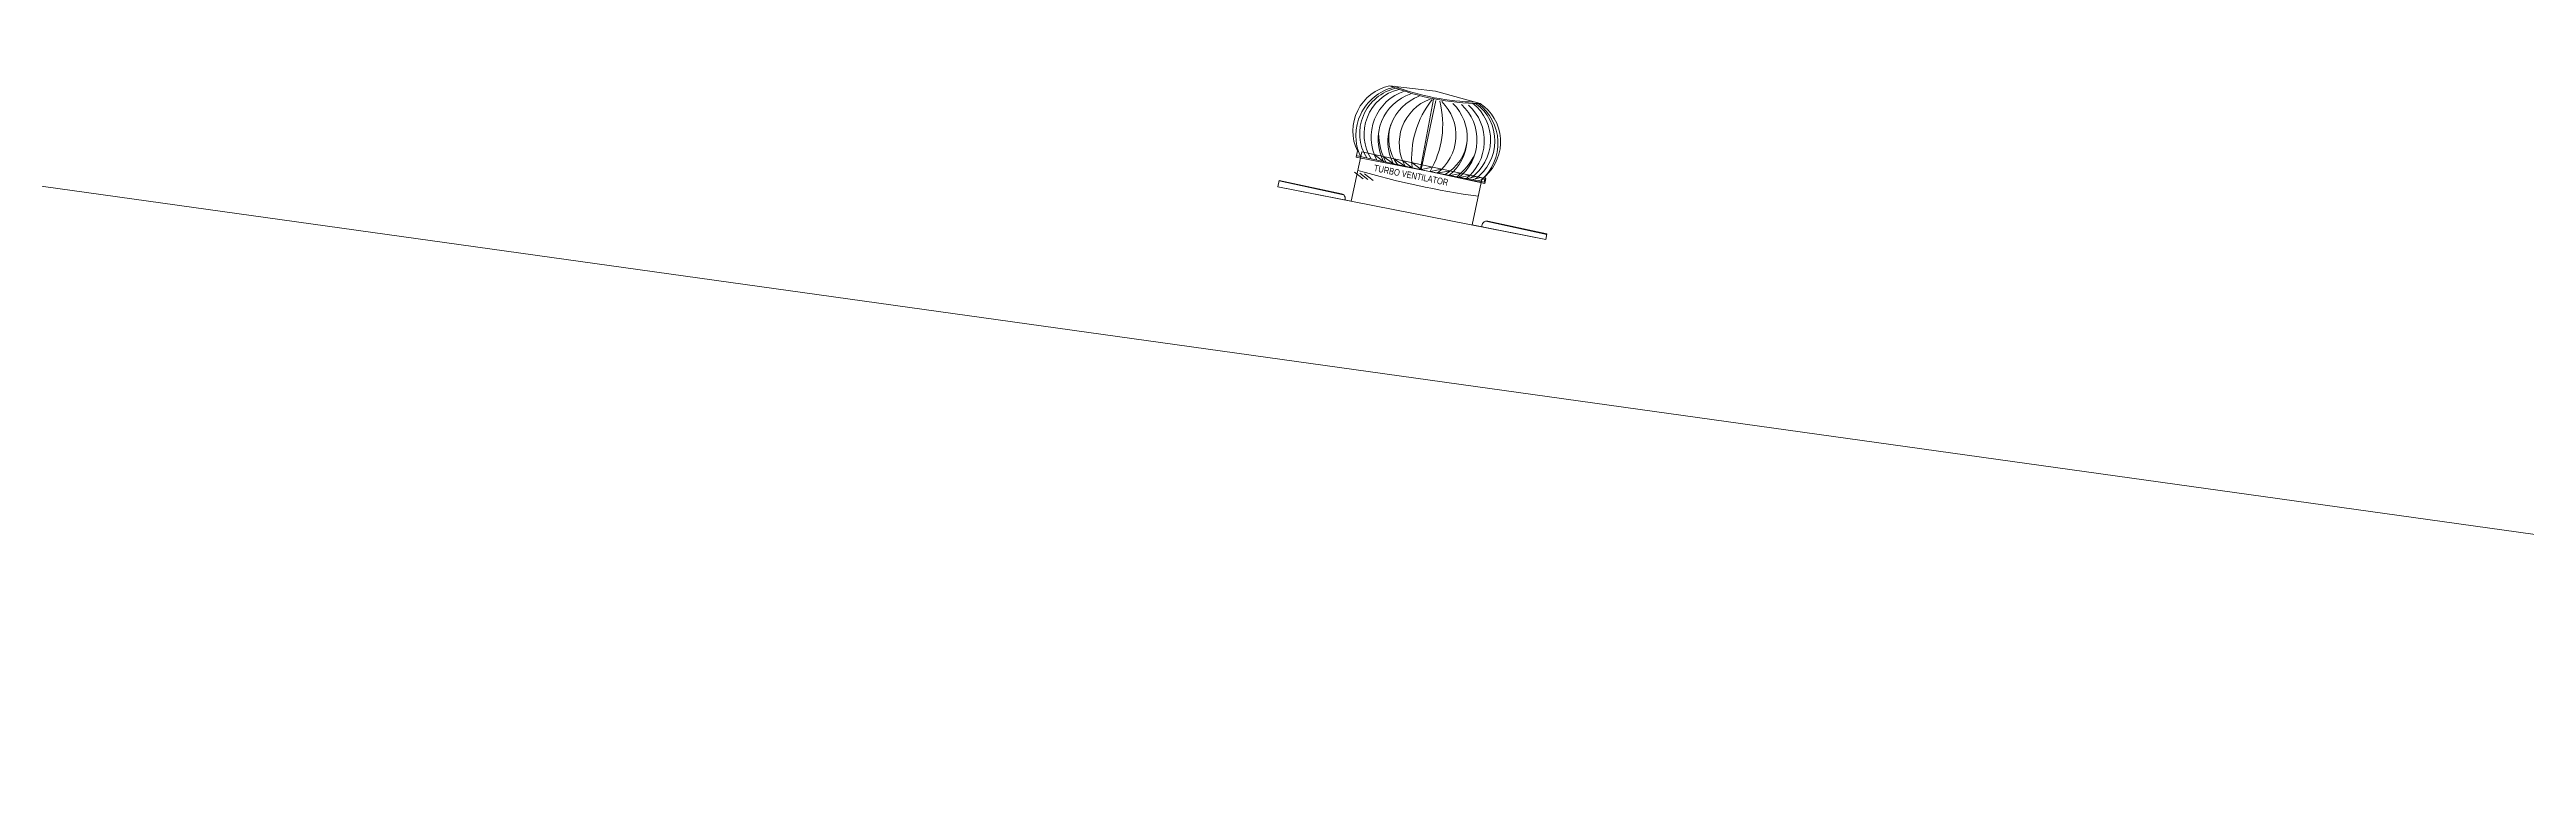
# Model space of a CAD drawing. Header units: metres. Extents: x 1610 to 5629, y 732 to 3974.
# Drawn here: x 1623.94 to 1630.47, y 909.84 to 911.77 of the extents above; entities that cross this region are included whole.
import ezdxf

# ---------------------------------------------------------------- set-up
doc = ezdxf.new("R2010")
doc.units = ezdxf.units.M
doc.header["$MEASUREMENT"] = 0
doc.layers.get('0').update_dxf_attribs({"lineweight": 0})
doc.styles.add('ROMAND', font='swissc.ttf')

msp = doc.modelspace()

# ---------------------------------------------------------------- linework, layer by layer
at = {"color": 7}
msp.add_line((1621.335, 911.7737), (1635.1967, 909.8373), dxfattribs=at)
msp.add_line((1621.335, 911.7737), (1635.1967, 909.8373), dxfattribs=at)
at = {"color": 7, "extrusion": (2.52747e-08, 1.28725e-07, 1)}
for p, q in [((1627.596, 911.6642, 0), (1627.4748, 911.678, 0)), ((1627.59, 911.6431, 0), (1627.5564, 911.4595, 0)), ((1627.5969, 911.6393, 0), (1627.5577, 911.4568, 0)), ((1627.7134, 911.6313, 0), (1627.596, 911.6642, 0)), ((1627.3737, 911.3734), (1627.4016, 911.5036, 0)), ((1627.3897, 911.506, 0), (1627.3866, 911.4901, 0)), ((1627.3866, 911.4901, 0), (1627.7244, 911.424, 0)), ((1627.3894, 911.493, 0), (1627.7259, 911.4206, 0)), ((1627.4016, 911.5036, 0), (1627.7191, 911.4353, 0)), ((1627.4588, 911.4781, 0), (1627.4341, 911.4967, 0)), ((1627.4844, 911.4726, 0), (1627.4578, 911.4916, 0)), ((1627.5154, 911.4659, 0), (1627.4858, 911.4855, 0)), ((1627.534, 911.4619, 0), (1627.5085, 911.4807, 0)), ((1627.1798, 911.4114), (1627.1834, 911.4284, 0)), ((1627.1832, 911.4272, 0), (1627.3527, 911.3907, 0)), ((1627.1834, 911.4284, 0), (1627.3476, 911.393, 0)), ((1627.5577, 911.4568, 0), (1627.533, 911.4754, 0)), ((1627.5577, 911.4568, 0), (1627.5878, 911.4636, 0)), ((1627.5828, 911.4519, 0), (1627.6122, 911.4583, 0)), ((1627.6027, 911.448, 0), (1627.6357, 911.454, 0)), ((1627.6358, 911.4415, 0), (1627.663, 911.4475, 0)), ((1627.6565, 911.4355, 0), (1627.6867, 911.4423, 0)), ((1627.6745, 911.4317, 0), (1627.7024, 911.4389, 0)), ((1627.6889, 911.4286, 0), (1627.7145, 911.4364, 0)), ((1627.6925, 911.3108), (1627.7191, 911.4353, 0)), ((1627.7011, 911.4259, 0), (1627.7287, 911.4333, 0)), ((1627.7244, 911.424, 0), (1627.7275, 911.44, 0)), ((1627.7287, 911.4333, 0), (1627.7259, 911.4206, 0)), ((1627.1798, 911.4114), (1627.3737, 911.3734)), ((1627.8863, 911.2727), (1627.6925, 911.3108)), ((1627.8891, 911.2859, 0), (1627.7282, 911.3209, 0)), ((1627.8894, 911.2871, 0), (1627.7337, 911.3209, 0)), ((1627.8863, 911.2727), (1627.8894, 911.2871, 0))]:
    msp.add_line(p, q, dxfattribs=at)
at = {"color": 7, "extrusion": (4.08961e-06, -5.94148e-07, 1)}
for p, q in [((1627.4046, 911.4329, 0), (1627.3818, 911.4502, 0)), ((1627.4168, 911.4308, 0), (1627.3961, 911.4476, 0)), ((1627.4314, 911.4282, 0), (1627.4083, 911.4455, 0)), ((1627.1798, 911.4114), (1627.8863, 911.2727))]:
    msp.add_line(p, q, dxfattribs=at)
at = {"color": 7, "extrusion": (2.52747e-08, 1.28725e-07, 1)}
for centre, radius, start, end in [((1627.4999, 911.5585, 0.0002), 0.1221, 101.87302, 205.45497), ((1627.517, 911.5466, 0.0002), 0.1314, 104.0708, 204.96057), ((1627.7167, 912.282, 0.0002), 0.6506, 248.17109, 269.7073), ((1627.7167, 912.282, 0.0002), 0.6474, 249.25551, 268.62288), ((1627.5179, 911.5521, 0.0002), 0.1221, 102.36151, 211.8937), ((1627.5295, 911.5504, 0.0002), 0.1221, 104.54711, 212.37117), ((1627.5535, 911.5422, 0.0002), 0.1278, 108.23226, 208.16733), ((1627.5709, 911.5369, 0.0002), 0.1266, 108.50792, 207.67949), ((1627.5965, 911.5314, 0.0002), 0.1266, 110.10493, 207.67949), ((1627.6245, 911.526, 0.0002), 0.1245, 110.20942, 208.86755), ((1627.7775, 911.4876, 0.0002), 0.2448, 141.07031, 186.03906), ((1627.3699, 911.5753, 0.0002), 0.2448, 329.68036, 14.64911), ((1627.5252, 911.5473, 0.0002), 0.1245, 306.85187, 45.50999), ((1627.5529, 911.5408, 0.0002), 0.1266, 308.03993, 45.61449), ((1627.5785, 911.5353, 0.0002), 0.1266, 308.03993, 47.2115), ((1627.5966, 911.5329, 0.0002), 0.1278, 307.55209, 47.48716), ((1627.6189, 911.5352, 0.0002), 0.1221, 304.42773, 52.25178), ((1627.6302, 911.5322, 0.0002), 0.1221, 304.9052, 54.43741), ((1627.6289, 911.5268, 0.0002), 0.1314, 311.83833, 52.72809), ((1627.6452, 911.5301, 0.0002), 0.1221, 312.42341, 56.00537), ((1627.6225, 911.5573, 0.0002), 0.1773, 181.66112, 206.98464), ((1627.5892, 911.54, 0.0002), 0.1169, 161.99155, 216.70455), ((1627.5631, 911.5457, 0.0002), 0.1169, 299.01486, 353.72786), ((1627.5399, 911.5751, 0.0002), 0.1773, 308.73477, 334.05829), ((1628.0275, 913.6389, 0.0002), 2.275, 253.75731, 261.94283), ((1627.3449, 911.3805, 0.0002), 0.0129, 342.64083, 78.02021), ((1627.731, 911.3083, 0.0002), 0.0129, 77.6992, 191.76506)]:
    msp.add_arc(centre, radius, start, end, dxfattribs=at)

# ---------------------------------------------------------------- texts
at = {"color": 7, "extrusion": (2.52747e-08, 1.28725e-07, 1), "style": 'ROMAND'}
msp.add_text('TURBO VENTILATOR', height=0.01732, rotation=348.6884, dxfattribs=at).set_placement((1627.4318, 911.4532, 0.0002))

doc.saveas('drawing.dxf')
